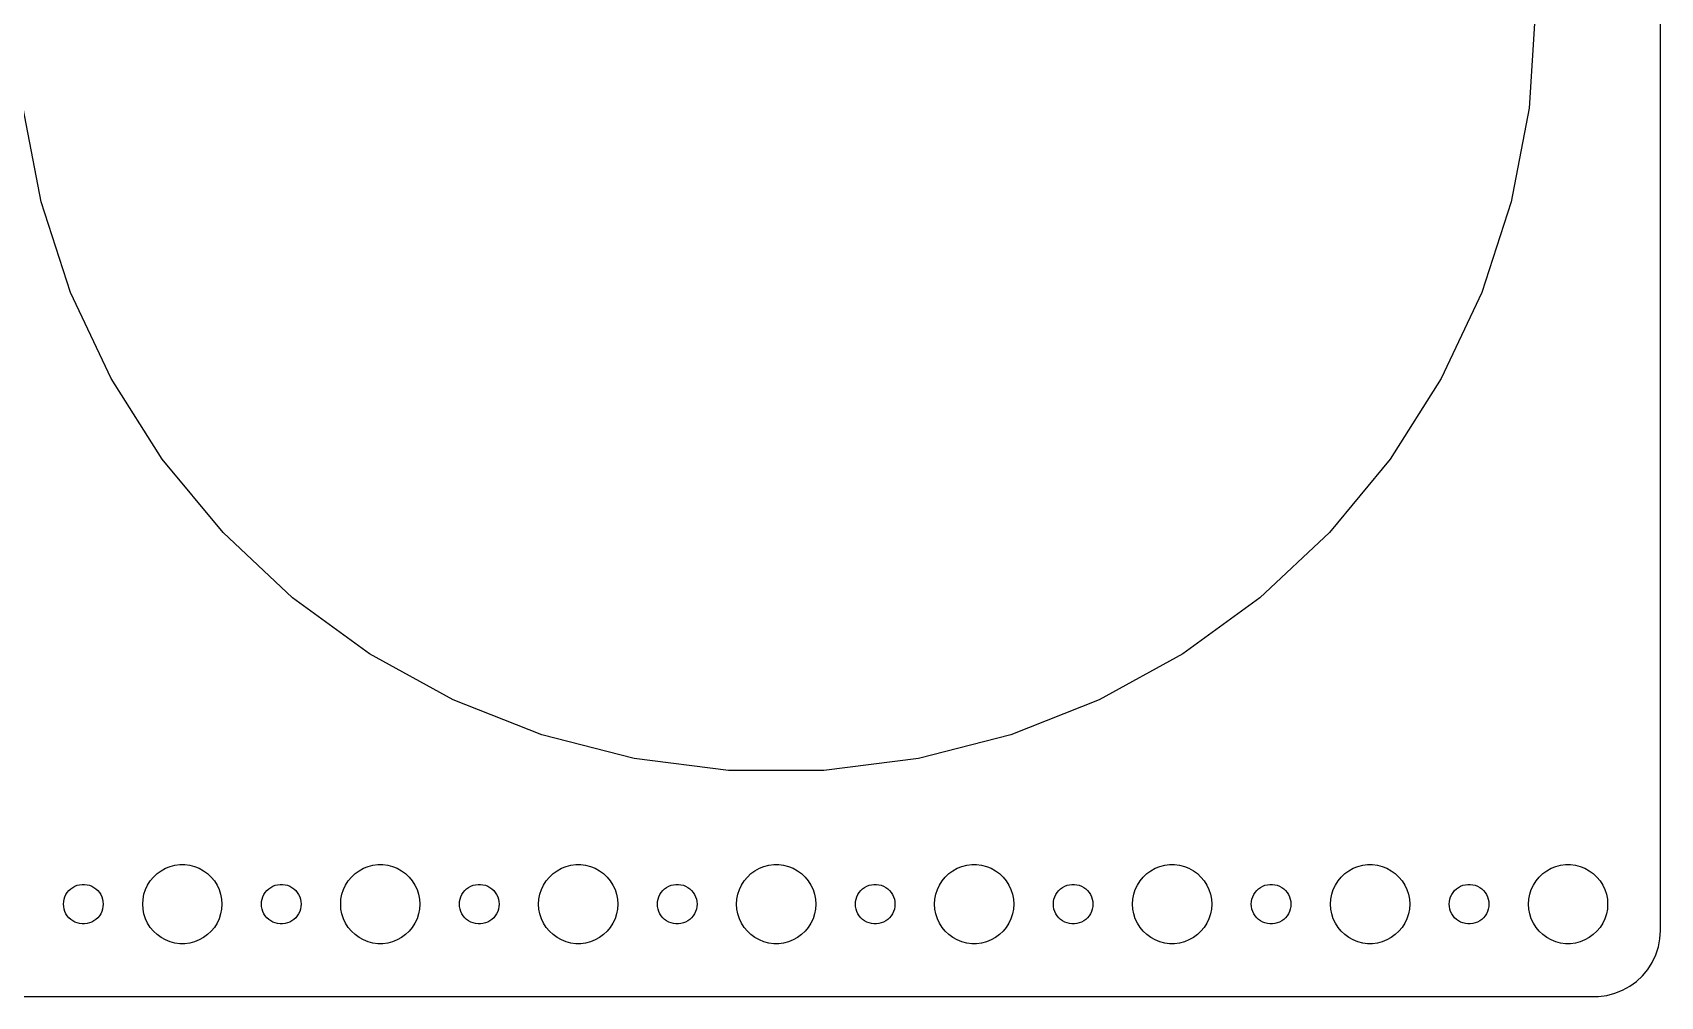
# Model space of a CAD drawing. Header units: metres. Extents: x -247 to 247, y -74 to 74.
# Drawn here: x 123.7 to 247, y -74.5 to -1.5 of the extents above; entities that cross this region are included whole.
import ezdxf

# ---------------------------------------------------------------- set-up
doc = ezdxf.new("R2010")
doc.units = ezdxf.units.M

msp = doc.modelspace()

# ---------------------------------------------------------------- linework, layer by layer
for p, q in [((247, -69.5), (247, 69.5)), ((237.5, 0), (237.047, -7.20665)), ((124.306, -14.2997), (122.953, -7.20665)), ((237.047, -7.20665), (235.694, -14.2997)), ((126.538, -21.1672), (124.306, -14.2997)), ((235.694, -14.2997), (233.462, -21.1672)), ((129.612, -27.7008), (126.538, -21.1672)), ((233.462, -21.1672), (230.388, -27.7008)), ((133.482, -33.7977), (129.612, -27.7008)), ((230.388, -27.7008), (226.518, -33.7977)), ((138.084, -39.3615), (133.482, -33.7977)), ((226.518, -33.7977), (221.916, -39.3615)), ((143.348, -44.3045), (138.084, -39.3615)), ((221.916, -39.3615), (216.652, -44.3045)), ((149.19, -48.5488), (143.348, -44.3045)), ((216.652, -44.3045), (210.81, -48.5488)), ((155.518, -52.0276), (149.19, -48.5488)), ((210.81, -48.5488), (204.482, -52.0276)), ((162.232, -54.6857), (155.518, -52.0276)), ((204.482, -52.0276), (197.768, -54.6857)), ((169.226, -56.4815), (162.232, -54.6857)), ((197.768, -54.6857), (190.774, -56.4815)), ((176.39, -57.3865), (169.226, -56.4815)), ((190.774, -56.4815), (183.61, -57.3865)), ((183.61, -57.3865), (176.39, -57.3865)), ((132.813, -65.4464), (133.088, -65.1885)), ((133.088, -65.1885), (133.393, -64.967)), ((133.393, -64.967), (133.723, -64.7855)), ((133.723, -64.7855), (134.073, -64.6468)), ((134.073, -64.6468), (134.438, -64.5531)), ((134.438, -64.5531), (134.812, -64.5059)), ((134.812, -64.5059), (135.188, -64.5059)), ((135.188, -64.5059), (135.562, -64.5531)), ((135.562, -64.5531), (135.927, -64.6468)), ((135.927, -64.6468), (136.277, -64.7855)), ((136.277, -64.7855), (136.607, -64.967)), ((136.607, -64.967), (136.912, -65.1885)), ((136.912, -65.1885), (137.187, -65.4464)), ((147.813, -65.4464), (148.088, -65.1885)), ((148.088, -65.1885), (148.393, -64.967)), ((148.393, -64.967), (148.723, -64.7855)), ((148.723, -64.7855), (149.073, -64.6468)), ((149.073, -64.6468), (149.438, -64.5531)), ((149.438, -64.5531), (149.812, -64.5059)), ((149.812, -64.5059), (150.188, -64.5059)), ((150.188, -64.5059), (150.562, -64.5531)), ((150.562, -64.5531), (150.927, -64.6468)), ((150.927, -64.6468), (151.277, -64.7855)), ((151.277, -64.7855), (151.607, -64.967)), ((151.607, -64.967), (151.912, -65.1885)), ((151.912, -65.1885), (152.187, -65.4464)), ((162.813, -65.4464), (163.088, -65.1885)), ((163.088, -65.1885), (163.393, -64.967)), ((163.393, -64.967), (163.723, -64.7855)), ((163.723, -64.7855), (164.073, -64.6468)), ((164.073, -64.6468), (164.438, -64.5531)), ((164.438, -64.5531), (164.812, -64.5059)), ((164.812, -64.5059), (165.188, -64.5059)), ((165.188, -64.5059), (165.562, -64.5531)), ((165.562, -64.5531), (165.927, -64.6468)), ((165.927, -64.6468), (166.277, -64.7855)), ((166.277, -64.7855), (166.607, -64.967)), ((166.607, -64.967), (166.912, -65.1885)), ((166.912, -65.1885), (167.187, -65.4464)), ((177.813, -65.4464), (178.088, -65.1885)), ((178.088, -65.1885), (178.393, -64.967)), ((178.393, -64.967), (178.723, -64.7855)), ((178.723, -64.7855), (179.073, -64.6468)), ((179.073, -64.6468), (179.438, -64.5531)), ((179.438, -64.5531), (179.812, -64.5059)), ((179.812, -64.5059), (180.188, -64.5059)), ((180.188, -64.5059), (180.562, -64.5531)), ((180.562, -64.5531), (180.927, -64.6468)), ((180.927, -64.6468), (181.277, -64.7855)), ((181.277, -64.7855), (181.607, -64.967)), ((181.607, -64.967), (181.912, -65.1885)), ((181.912, -65.1885), (182.187, -65.4464)), ((192.813, -65.4464), (193.088, -65.1885)), ((193.088, -65.1885), (193.393, -64.967)), ((193.393, -64.967), (193.723, -64.7855)), ((193.723, -64.7855), (194.073, -64.6468)), ((194.073, -64.6468), (194.438, -64.5531)), ((194.438, -64.5531), (194.812, -64.5059)), ((194.812, -64.5059), (195.188, -64.5059)), ((195.188, -64.5059), (195.562, -64.5531)), ((195.562, -64.5531), (195.927, -64.6468)), ((195.927, -64.6468), (196.277, -64.7855)), ((196.277, -64.7855), (196.607, -64.967)), ((196.607, -64.967), (196.912, -65.1885)), ((196.912, -65.1885), (197.187, -65.4464)), ((207.813, -65.4464), (208.088, -65.1885)), ((208.088, -65.1885), (208.393, -64.967)), ((208.393, -64.967), (208.723, -64.7855)), ((208.723, -64.7855), (209.073, -64.6468)), ((209.073, -64.6468), (209.438, -64.5531)), ((209.438, -64.5531), (209.812, -64.5059)), ((209.812, -64.5059), (210.188, -64.5059)), ((210.188, -64.5059), (210.562, -64.5531)), ((210.562, -64.5531), (210.927, -64.6468)), ((210.927, -64.6468), (211.277, -64.7855)), ((211.277, -64.7855), (211.607, -64.967)), ((211.607, -64.967), (211.912, -65.1885)), ((211.912, -65.1885), (212.187, -65.4464)), ((222.813, -65.4464), (223.088, -65.1885)), ((223.088, -65.1885), (223.393, -64.967)), ((223.393, -64.967), (223.723, -64.7855)), ((223.723, -64.7855), (224.073, -64.6468)), ((224.073, -64.6468), (224.438, -64.5531)), ((224.438, -64.5531), (224.812, -64.5059)), ((224.812, -64.5059), (225.188, -64.5059)), ((225.188, -64.5059), (225.562, -64.5531)), ((225.562, -64.5531), (225.927, -64.6468)), ((225.927, -64.6468), (226.277, -64.7855)), ((226.277, -64.7855), (226.607, -64.967)), ((226.607, -64.967), (226.912, -65.1885)), ((226.912, -65.1885), (227.187, -65.4464)), ((237.813, -65.4464), (238.088, -65.1885)), ((238.088, -65.1885), (238.393, -64.967)), ((238.393, -64.967), (238.723, -64.7855)), ((238.723, -64.7855), (239.073, -64.6468)), ((239.073, -64.6468), (239.438, -64.5531)), ((239.438, -64.5531), (239.812, -64.5059)), ((239.812, -64.5059), (240.188, -64.5059)), ((240.188, -64.5059), (240.562, -64.5531)), ((240.562, -64.5531), (240.927, -64.6468)), ((240.927, -64.6468), (241.277, -64.7855)), ((241.277, -64.7855), (241.607, -64.967)), ((241.607, -64.967), (241.912, -65.1885)), ((241.912, -65.1885), (242.187, -65.4464)), ((126.286, -66.6183), (126.407, -66.4732)), ((126.407, -66.4732), (126.544, -66.3442)), ((126.544, -66.3442), (126.696, -66.2335)), ((126.696, -66.2335), (126.861, -66.1428)), ((126.861, -66.1428), (127.036, -66.0734)), ((127.036, -66.0734), (127.219, -66.0266)), ((127.219, -66.0266), (127.406, -66.003)), ((127.406, -66.003), (127.594, -66.003)), ((127.594, -66.003), (127.781, -66.0266)), ((127.781, -66.0266), (127.964, -66.0734)), ((127.964, -66.0734), (128.139, -66.1428)), ((128.139, -66.1428), (128.304, -66.2335)), ((128.304, -66.2335), (128.456, -66.3442)), ((128.456, -66.3442), (128.593, -66.4732)), ((128.593, -66.4732), (128.714, -66.6183)), ((132.094, -66.7539), (132.211, -66.3956)), ((132.211, -66.3956), (132.371, -66.0547)), ((132.371, -66.0547), (132.573, -65.7366)), ((132.573, -65.7366), (132.813, -65.4464)), ((137.187, -65.4464), (137.427, -65.7366)), ((137.427, -65.7366), (137.629, -66.0547)), ((137.629, -66.0547), (137.789, -66.3956)), ((137.789, -66.3956), (137.906, -66.7539)), ((141.286, -66.6183), (141.407, -66.4732)), ((141.407, -66.4732), (141.544, -66.3442)), ((141.544, -66.3442), (141.696, -66.2335)), ((141.696, -66.2335), (141.861, -66.1428)), ((141.861, -66.1428), (142.036, -66.0734)), ((142.036, -66.0734), (142.219, -66.0266)), ((142.219, -66.0266), (142.406, -66.003)), ((142.406, -66.003), (142.594, -66.003)), ((142.594, -66.003), (142.781, -66.0266)), ((142.781, -66.0266), (142.964, -66.0734)), ((142.964, -66.0734), (143.139, -66.1428)), ((143.139, -66.1428), (143.304, -66.2335)), ((143.304, -66.2335), (143.456, -66.3442)), ((143.456, -66.3442), (143.593, -66.4732)), ((143.593, -66.4732), (143.714, -66.6183)), ((147.094, -66.7539), (147.211, -66.3956)), ((147.211, -66.3956), (147.371, -66.0547)), ((147.371, -66.0547), (147.573, -65.7366)), ((147.573, -65.7366), (147.813, -65.4464)), ((152.187, -65.4464), (152.427, -65.7366)), ((152.427, -65.7366), (152.629, -66.0547)), ((152.629, -66.0547), (152.789, -66.3956)), ((152.789, -66.3956), (152.906, -66.7539)), ((156.286, -66.6183), (156.407, -66.4732)), ((156.407, -66.4732), (156.544, -66.3442)), ((156.544, -66.3442), (156.696, -66.2335)), ((156.696, -66.2335), (156.861, -66.1428)), ((156.861, -66.1428), (157.036, -66.0734)), ((157.036, -66.0734), (157.219, -66.0266)), ((157.219, -66.0266), (157.406, -66.003)), ((157.406, -66.003), (157.594, -66.003)), ((157.594, -66.003), (157.781, -66.0266)), ((157.781, -66.0266), (157.964, -66.0734)), ((157.964, -66.0734), (158.139, -66.1428)), ((158.139, -66.1428), (158.304, -66.2335)), ((158.304, -66.2335), (158.456, -66.3442)), ((158.456, -66.3442), (158.593, -66.4732)), ((158.593, -66.4732), (158.714, -66.6183)), ((162.094, -66.7539), (162.211, -66.3956)), ((162.211, -66.3956), (162.371, -66.0547)), ((162.371, -66.0547), (162.573, -65.7366)), ((162.573, -65.7366), (162.813, -65.4464)), ((167.187, -65.4464), (167.427, -65.7366)), ((167.427, -65.7366), (167.629, -66.0547)), ((167.629, -66.0547), (167.789, -66.3956)), ((167.789, -66.3956), (167.906, -66.7539)), ((171.286, -66.6183), (171.407, -66.4732)), ((171.407, -66.4732), (171.544, -66.3442)), ((171.544, -66.3442), (171.696, -66.2335)), ((171.696, -66.2335), (171.861, -66.1428)), ((171.861, -66.1428), (172.036, -66.0734)), ((172.036, -66.0734), (172.219, -66.0266)), ((172.219, -66.0266), (172.406, -66.003)), ((172.406, -66.003), (172.594, -66.003)), ((172.594, -66.003), (172.781, -66.0266)), ((172.781, -66.0266), (172.964, -66.0734)), ((172.964, -66.0734), (173.139, -66.1428)), ((173.139, -66.1428), (173.304, -66.2335)), ((173.304, -66.2335), (173.456, -66.3442)), ((173.456, -66.3442), (173.593, -66.4732)), ((173.593, -66.4732), (173.714, -66.6183)), ((177.094, -66.7539), (177.211, -66.3956)), ((177.211, -66.3956), (177.371, -66.0547)), ((177.371, -66.0547), (177.573, -65.7366)), ((177.573, -65.7366), (177.813, -65.4464)), ((182.187, -65.4464), (182.427, -65.7366)), ((182.427, -65.7366), (182.629, -66.0547)), ((182.629, -66.0547), (182.789, -66.3956)), ((182.789, -66.3956), (182.906, -66.7539)), ((186.286, -66.6183), (186.407, -66.4732)), ((186.407, -66.4732), (186.544, -66.3442)), ((186.544, -66.3442), (186.696, -66.2335)), ((186.696, -66.2335), (186.861, -66.1428)), ((186.861, -66.1428), (187.036, -66.0734)), ((187.036, -66.0734), (187.219, -66.0266)), ((187.219, -66.0266), (187.406, -66.003)), ((187.406, -66.003), (187.594, -66.003)), ((187.594, -66.003), (187.781, -66.0266)), ((187.781, -66.0266), (187.964, -66.0734)), ((187.964, -66.0734), (188.139, -66.1428)), ((188.139, -66.1428), (188.304, -66.2335)), ((188.304, -66.2335), (188.456, -66.3442)), ((188.456, -66.3442), (188.593, -66.4732)), ((188.593, -66.4732), (188.714, -66.6183)), ((192.094, -66.7539), (192.211, -66.3956)), ((192.211, -66.3956), (192.371, -66.0547)), ((192.371, -66.0547), (192.573, -65.7366)), ((192.573, -65.7366), (192.813, -65.4464)), ((197.187, -65.4464), (197.427, -65.7366)), ((197.427, -65.7366), (197.629, -66.0547)), ((197.629, -66.0547), (197.789, -66.3956)), ((197.789, -66.3956), (197.906, -66.7539)), ((201.286, -66.6183), (201.407, -66.4732)), ((201.407, -66.4732), (201.544, -66.3442)), ((201.544, -66.3442), (201.696, -66.2335)), ((201.696, -66.2335), (201.861, -66.1428)), ((201.861, -66.1428), (202.036, -66.0734)), ((202.036, -66.0734), (202.219, -66.0266)), ((202.219, -66.0266), (202.406, -66.003)), ((202.406, -66.003), (202.594, -66.003)), ((202.594, -66.003), (202.781, -66.0266)), ((202.781, -66.0266), (202.964, -66.0734)), ((202.964, -66.0734), (203.139, -66.1428)), ((203.139, -66.1428), (203.304, -66.2335)), ((203.304, -66.2335), (203.456, -66.3442)), ((203.456, -66.3442), (203.593, -66.4732)), ((203.593, -66.4732), (203.714, -66.6183)), ((207.094, -66.7539), (207.211, -66.3956)), ((207.211, -66.3956), (207.371, -66.0547)), ((207.371, -66.0547), (207.573, -65.7366)), ((207.573, -65.7366), (207.813, -65.4464)), ((212.187, -65.4464), (212.427, -65.7366)), ((212.427, -65.7366), (212.629, -66.0547)), ((212.629, -66.0547), (212.789, -66.3956)), ((212.789, -66.3956), (212.906, -66.7539)), ((216.286, -66.6183), (216.407, -66.4732)), ((216.407, -66.4732), (216.544, -66.3442)), ((216.544, -66.3442), (216.696, -66.2335)), ((216.696, -66.2335), (216.861, -66.1428)), ((216.861, -66.1428), (217.036, -66.0734)), ((217.036, -66.0734), (217.219, -66.0266)), ((217.219, -66.0266), (217.406, -66.003)), ((217.406, -66.003), (217.594, -66.003)), ((217.594, -66.003), (217.781, -66.0266)), ((217.781, -66.0266), (217.964, -66.0734)), ((217.964, -66.0734), (218.139, -66.1428)), ((218.139, -66.1428), (218.304, -66.2335)), ((218.304, -66.2335), (218.456, -66.3442)), ((218.456, -66.3442), (218.593, -66.4732)), ((218.593, -66.4732), (218.714, -66.6183)), ((222.094, -66.7539), (222.211, -66.3956)), ((222.211, -66.3956), (222.371, -66.0547)), ((222.371, -66.0547), (222.573, -65.7366)), ((222.573, -65.7366), (222.813, -65.4464)), ((227.187, -65.4464), (227.427, -65.7366)), ((227.427, -65.7366), (227.629, -66.0547)), ((227.629, -66.0547), (227.789, -66.3956)), ((227.789, -66.3956), (227.906, -66.7539)), ((231.286, -66.6183), (231.407, -66.4732)), ((231.407, -66.4732), (231.544, -66.3442)), ((231.544, -66.3442), (231.696, -66.2335)), ((231.696, -66.2335), (231.861, -66.1428)), ((231.861, -66.1428), (232.036, -66.0734)), ((232.036, -66.0734), (232.219, -66.0266)), ((232.219, -66.0266), (232.406, -66.003)), ((232.406, -66.003), (232.594, -66.003)), ((232.594, -66.003), (232.781, -66.0266)), ((232.781, -66.0266), (232.964, -66.0734)), ((232.964, -66.0734), (233.139, -66.1428)), ((233.139, -66.1428), (233.304, -66.2335)), ((233.304, -66.2335), (233.456, -66.3442)), ((233.456, -66.3442), (233.593, -66.4732)), ((233.593, -66.4732), (233.714, -66.6183)), ((237.094, -66.7539), (237.211, -66.3956)), ((237.211, -66.3956), (237.371, -66.0547)), ((237.371, -66.0547), (237.573, -65.7366)), ((237.573, -65.7366), (237.813, -65.4464)), ((242.187, -65.4464), (242.427, -65.7366)), ((242.427, -65.7366), (242.629, -66.0547)), ((242.629, -66.0547), (242.789, -66.3956)), ((242.789, -66.3956), (242.906, -66.7539)), ((126, -67.5), (126.012, -67.312)), ((126.012, -67.688), (126, -67.5)), ((126.012, -67.312), (126.047, -67.127)), ((126.047, -67.873), (126.012, -67.688)), ((126.047, -67.127), (126.105, -66.9478)), ((126.105, -66.9478), (126.186, -66.7774)), ((126.186, -66.7774), (126.286, -66.6183)), ((128.714, -66.6183), (128.814, -66.7774)), ((128.814, -66.7774), (128.895, -66.9478)), ((128.895, -66.9478), (128.953, -67.127)), ((128.953, -67.127), (128.988, -67.312)), ((128.988, -67.688), (128.953, -67.873)), ((128.988, -67.312), (129, -67.5)), ((129, -67.5), (128.988, -67.688)), ((132, -67.5), (132.024, -67.124)), ((132.024, -67.876), (132, -67.5)), ((132.024, -67.124), (132.094, -66.7539)), ((137.906, -66.7539), (137.976, -67.124)), ((137.976, -67.124), (138, -67.5)), ((138, -67.5), (137.976, -67.876)), ((141, -67.5), (141.012, -67.312)), ((141.012, -67.688), (141, -67.5)), ((141.012, -67.312), (141.047, -67.127)), ((141.047, -67.873), (141.012, -67.688)), ((141.047, -67.127), (141.105, -66.9478)), ((141.105, -66.9478), (141.186, -66.7774)), ((141.186, -66.7774), (141.286, -66.6183)), ((143.714, -66.6183), (143.814, -66.7774)), ((143.814, -66.7774), (143.895, -66.9478)), ((143.895, -66.9478), (143.953, -67.127)), ((143.953, -67.127), (143.988, -67.312)), ((143.988, -67.688), (143.953, -67.873)), ((143.988, -67.312), (144, -67.5)), ((144, -67.5), (143.988, -67.688)), ((147, -67.5), (147.024, -67.124)), ((147.024, -67.876), (147, -67.5)), ((147.024, -67.124), (147.094, -66.7539)), ((152.906, -66.7539), (152.976, -67.124)), ((152.976, -67.124), (153, -67.5)), ((153, -67.5), (152.976, -67.876)), ((156, -67.5), (156.012, -67.312)), ((156.012, -67.688), (156, -67.5)), ((156.012, -67.312), (156.047, -67.127)), ((156.047, -67.873), (156.012, -67.688)), ((156.047, -67.127), (156.105, -66.9478)), ((156.105, -66.9478), (156.186, -66.7774)), ((156.186, -66.7774), (156.286, -66.6183)), ((158.714, -66.6183), (158.814, -66.7774)), ((158.814, -66.7774), (158.895, -66.9478)), ((158.895, -66.9478), (158.953, -67.127)), ((158.953, -67.127), (158.988, -67.312)), ((158.988, -67.688), (158.953, -67.873)), ((158.988, -67.312), (159, -67.5)), ((159, -67.5), (158.988, -67.688)), ((162, -67.5), (162.024, -67.124)), ((162.024, -67.876), (162, -67.5)), ((162.024, -67.124), (162.094, -66.7539)), ((167.906, -66.7539), (167.976, -67.124)), ((167.976, -67.124), (168, -67.5)), ((168, -67.5), (167.976, -67.876)), ((171, -67.5), (171.012, -67.312)), ((171.012, -67.688), (171, -67.5)), ((171.012, -67.312), (171.047, -67.127)), ((171.047, -67.873), (171.012, -67.688)), ((171.047, -67.127), (171.105, -66.9478)), ((171.105, -66.9478), (171.186, -66.7774)), ((171.186, -66.7774), (171.286, -66.6183)), ((173.714, -66.6183), (173.814, -66.7774)), ((173.814, -66.7774), (173.895, -66.9478)), ((173.895, -66.9478), (173.953, -67.127)), ((173.953, -67.127), (173.988, -67.312)), ((173.988, -67.688), (173.953, -67.873)), ((173.988, -67.312), (174, -67.5)), ((174, -67.5), (173.988, -67.688)), ((177, -67.5), (177.024, -67.124)), ((177.024, -67.876), (177, -67.5)), ((177.024, -67.124), (177.094, -66.7539)), ((182.906, -66.7539), (182.976, -67.124)), ((182.976, -67.124), (183, -67.5)), ((183, -67.5), (182.976, -67.876)), ((186, -67.5), (186.012, -67.312)), ((186.012, -67.688), (186, -67.5)), ((186.012, -67.312), (186.047, -67.127)), ((186.047, -67.873), (186.012, -67.688)), ((186.047, -67.127), (186.105, -66.9478)), ((186.105, -66.9478), (186.186, -66.7774)), ((186.186, -66.7774), (186.286, -66.6183)), ((188.714, -66.6183), (188.814, -66.7774)), ((188.814, -66.7774), (188.895, -66.9478)), ((188.895, -66.9478), (188.953, -67.127)), ((188.953, -67.127), (188.988, -67.312)), ((188.988, -67.688), (188.953, -67.873)), ((188.988, -67.312), (189, -67.5)), ((189, -67.5), (188.988, -67.688)), ((192, -67.5), (192.024, -67.124)), ((192.024, -67.876), (192, -67.5)), ((192.024, -67.124), (192.094, -66.7539)), ((197.906, -66.7539), (197.976, -67.124)), ((197.976, -67.124), (198, -67.5)), ((198, -67.5), (197.976, -67.876)), ((201, -67.5), (201.012, -67.312)), ((201.012, -67.688), (201, -67.5)), ((201.012, -67.312), (201.047, -67.127)), ((201.047, -67.873), (201.012, -67.688)), ((201.047, -67.127), (201.105, -66.9478)), ((201.105, -66.9478), (201.186, -66.7774)), ((201.186, -66.7774), (201.286, -66.6183)), ((203.714, -66.6183), (203.814, -66.7774)), ((203.814, -66.7774), (203.895, -66.9478)), ((203.895, -66.9478), (203.953, -67.127)), ((203.953, -67.127), (203.988, -67.312)), ((203.988, -67.688), (203.953, -67.873)), ((203.988, -67.312), (204, -67.5)), ((204, -67.5), (203.988, -67.688)), ((207, -67.5), (207.024, -67.124)), ((207.024, -67.876), (207, -67.5)), ((207.024, -67.124), (207.094, -66.7539)), ((212.906, -66.7539), (212.976, -67.124)), ((212.976, -67.124), (213, -67.5)), ((213, -67.5), (212.976, -67.876)), ((216, -67.5), (216.012, -67.312)), ((216.012, -67.688), (216, -67.5)), ((216.012, -67.312), (216.047, -67.127)), ((216.047, -67.873), (216.012, -67.688)), ((216.047, -67.127), (216.105, -66.9478)), ((216.105, -66.9478), (216.186, -66.7774)), ((216.186, -66.7774), (216.286, -66.6183)), ((218.714, -66.6183), (218.814, -66.7774)), ((218.814, -66.7774), (218.895, -66.9478)), ((218.895, -66.9478), (218.953, -67.127)), ((218.953, -67.127), (218.988, -67.312)), ((218.988, -67.688), (218.953, -67.873)), ((218.988, -67.312), (219, -67.5)), ((219, -67.5), (218.988, -67.688)), ((222, -67.5), (222.024, -67.124)), ((222.024, -67.876), (222, -67.5)), ((222.024, -67.124), (222.094, -66.7539)), ((227.906, -66.7539), (227.976, -67.124)), ((227.976, -67.124), (228, -67.5)), ((228, -67.5), (227.976, -67.876)), ((231, -67.5), (231.012, -67.312)), ((231.012, -67.688), (231, -67.5)), ((231.012, -67.312), (231.047, -67.127)), ((231.047, -67.873), (231.012, -67.688)), ((231.047, -67.127), (231.105, -66.9478)), ((231.105, -66.9478), (231.186, -66.7774)), ((231.186, -66.7774), (231.286, -66.6183)), ((233.714, -66.6183), (233.814, -66.7774)), ((233.814, -66.7774), (233.895, -66.9478)), ((233.895, -66.9478), (233.953, -67.127)), ((233.953, -67.127), (233.988, -67.312)), ((233.988, -67.688), (233.953, -67.873)), ((233.988, -67.312), (234, -67.5)), ((234, -67.5), (233.988, -67.688)), ((237, -67.5), (237.024, -67.124)), ((237.024, -67.876), (237, -67.5)), ((237.024, -67.124), (237.094, -66.7539)), ((242.906, -66.7539), (242.976, -67.124)), ((242.976, -67.124), (243, -67.5)), ((243, -67.5), (242.976, -67.876)), ((126.105, -68.0522), (126.047, -67.873)), ((126.186, -68.2226), (126.105, -68.0522)), ((126.286, -68.3817), (126.186, -68.2226)), ((126.407, -68.5268), (126.286, -68.3817)), ((126.544, -68.6558), (126.407, -68.5268)), ((126.696, -68.7665), (126.544, -68.6558)), ((126.861, -68.8572), (126.696, -68.7665)), ((127.036, -68.9266), (126.861, -68.8572)), ((127.219, -68.9734), (127.036, -68.9266)), ((127.406, -68.997), (127.219, -68.9734)), ((127.594, -68.997), (127.406, -68.997)), ((127.781, -68.9734), (127.594, -68.997)), ((127.964, -68.9266), (127.781, -68.9734)), ((128.139, -68.8572), (127.964, -68.9266)), ((128.304, -68.7665), (128.139, -68.8572)), ((128.456, -68.6558), (128.304, -68.7665)), ((128.593, -68.5268), (128.456, -68.6558)), ((128.714, -68.3817), (128.593, -68.5268)), ((128.814, -68.2226), (128.714, -68.3817)), ((128.895, -68.0522), (128.814, -68.2226)), ((128.953, -67.873), (128.895, -68.0522)), ((132.094, -68.2461), (132.024, -67.876)), ((132.211, -68.6044), (132.094, -68.2461)), ((132.371, -68.9453), (132.211, -68.6044)), ((132.573, -69.2634), (132.371, -68.9453)), ((137.629, -68.9453), (137.427, -69.2634)), ((137.789, -68.6044), (137.629, -68.9453)), ((137.906, -68.2461), (137.789, -68.6044)), ((137.976, -67.876), (137.906, -68.2461)), ((141.105, -68.0522), (141.047, -67.873)), ((141.186, -68.2226), (141.105, -68.0522)), ((141.286, -68.3817), (141.186, -68.2226)), ((141.407, -68.5268), (141.286, -68.3817)), ((141.544, -68.6558), (141.407, -68.5268)), ((141.696, -68.7665), (141.544, -68.6558)), ((141.861, -68.8572), (141.696, -68.7665)), ((142.036, -68.9266), (141.861, -68.8572)), ((142.219, -68.9734), (142.036, -68.9266)), ((142.406, -68.997), (142.219, -68.9734)), ((142.594, -68.997), (142.406, -68.997)), ((142.781, -68.9734), (142.594, -68.997)), ((142.964, -68.9266), (142.781, -68.9734)), ((143.139, -68.8572), (142.964, -68.9266)), ((143.304, -68.7665), (143.139, -68.8572)), ((143.456, -68.6558), (143.304, -68.7665)), ((143.593, -68.5268), (143.456, -68.6558)), ((143.714, -68.3817), (143.593, -68.5268)), ((143.814, -68.2226), (143.714, -68.3817)), ((143.895, -68.0522), (143.814, -68.2226)), ((143.953, -67.873), (143.895, -68.0522)), ((147.094, -68.2461), (147.024, -67.876)), ((147.211, -68.6044), (147.094, -68.2461)), ((147.371, -68.9453), (147.211, -68.6044)), ((147.573, -69.2634), (147.371, -68.9453)), ((152.629, -68.9453), (152.427, -69.2634)), ((152.789, -68.6044), (152.629, -68.9453)), ((152.906, -68.2461), (152.789, -68.6044)), ((152.976, -67.876), (152.906, -68.2461)), ((156.105, -68.0522), (156.047, -67.873)), ((156.186, -68.2226), (156.105, -68.0522)), ((156.286, -68.3817), (156.186, -68.2226)), ((156.407, -68.5268), (156.286, -68.3817)), ((156.544, -68.6558), (156.407, -68.5268)), ((156.696, -68.7665), (156.544, -68.6558)), ((156.861, -68.8572), (156.696, -68.7665)), ((157.036, -68.9266), (156.861, -68.8572)), ((157.219, -68.9734), (157.036, -68.9266)), ((157.406, -68.997), (157.219, -68.9734)), ((157.594, -68.997), (157.406, -68.997)), ((157.781, -68.9734), (157.594, -68.997)), ((157.964, -68.9266), (157.781, -68.9734)), ((158.139, -68.8572), (157.964, -68.9266)), ((158.304, -68.7665), (158.139, -68.8572)), ((158.456, -68.6558), (158.304, -68.7665)), ((158.593, -68.5268), (158.456, -68.6558)), ((158.714, -68.3817), (158.593, -68.5268)), ((158.814, -68.2226), (158.714, -68.3817)), ((158.895, -68.0522), (158.814, -68.2226)), ((158.953, -67.873), (158.895, -68.0522)), ((162.094, -68.2461), (162.024, -67.876)), ((162.211, -68.6044), (162.094, -68.2461)), ((162.371, -68.9453), (162.211, -68.6044)), ((162.573, -69.2634), (162.371, -68.9453)), ((167.629, -68.9453), (167.427, -69.2634)), ((167.789, -68.6044), (167.629, -68.9453)), ((167.906, -68.2461), (167.789, -68.6044)), ((167.976, -67.876), (167.906, -68.2461)), ((171.105, -68.0522), (171.047, -67.873)), ((171.186, -68.2226), (171.105, -68.0522)), ((171.286, -68.3817), (171.186, -68.2226)), ((171.407, -68.5268), (171.286, -68.3817)), ((171.544, -68.6558), (171.407, -68.5268)), ((171.696, -68.7665), (171.544, -68.6558)), ((171.861, -68.8572), (171.696, -68.7665)), ((172.036, -68.9266), (171.861, -68.8572)), ((172.219, -68.9734), (172.036, -68.9266)), ((172.406, -68.997), (172.219, -68.9734)), ((172.594, -68.997), (172.406, -68.997)), ((172.781, -68.9734), (172.594, -68.997)), ((172.964, -68.9266), (172.781, -68.9734)), ((173.139, -68.8572), (172.964, -68.9266)), ((173.304, -68.7665), (173.139, -68.8572)), ((173.456, -68.6558), (173.304, -68.7665)), ((173.593, -68.5268), (173.456, -68.6558)), ((173.714, -68.3817), (173.593, -68.5268)), ((173.814, -68.2226), (173.714, -68.3817)), ((173.895, -68.0522), (173.814, -68.2226)), ((173.953, -67.873), (173.895, -68.0522)), ((177.094, -68.2461), (177.024, -67.876)), ((177.211, -68.6044), (177.094, -68.2461)), ((177.371, -68.9453), (177.211, -68.6044)), ((177.573, -69.2634), (177.371, -68.9453)), ((182.629, -68.9453), (182.427, -69.2634)), ((182.789, -68.6044), (182.629, -68.9453)), ((182.906, -68.2461), (182.789, -68.6044)), ((182.976, -67.876), (182.906, -68.2461)), ((186.105, -68.0522), (186.047, -67.873)), ((186.186, -68.2226), (186.105, -68.0522)), ((186.286, -68.3817), (186.186, -68.2226)), ((186.407, -68.5268), (186.286, -68.3817)), ((186.544, -68.6558), (186.407, -68.5268)), ((186.696, -68.7665), (186.544, -68.6558)), ((186.861, -68.8572), (186.696, -68.7665)), ((187.036, -68.9266), (186.861, -68.8572)), ((187.219, -68.9734), (187.036, -68.9266)), ((187.406, -68.997), (187.219, -68.9734)), ((187.594, -68.997), (187.406, -68.997)), ((187.781, -68.9734), (187.594, -68.997)), ((187.964, -68.9266), (187.781, -68.9734)), ((188.139, -68.8572), (187.964, -68.9266)), ((188.304, -68.7665), (188.139, -68.8572)), ((188.456, -68.6558), (188.304, -68.7665)), ((188.593, -68.5268), (188.456, -68.6558)), ((188.714, -68.3817), (188.593, -68.5268)), ((188.814, -68.2226), (188.714, -68.3817)), ((188.895, -68.0522), (188.814, -68.2226)), ((188.953, -67.873), (188.895, -68.0522)), ((192.094, -68.2461), (192.024, -67.876)), ((192.211, -68.6044), (192.094, -68.2461)), ((192.371, -68.9453), (192.211, -68.6044)), ((192.573, -69.2634), (192.371, -68.9453)), ((197.629, -68.9453), (197.427, -69.2634)), ((197.789, -68.6044), (197.629, -68.9453)), ((197.906, -68.2461), (197.789, -68.6044)), ((197.976, -67.876), (197.906, -68.2461)), ((201.105, -68.0522), (201.047, -67.873)), ((201.186, -68.2226), (201.105, -68.0522)), ((201.286, -68.3817), (201.186, -68.2226)), ((201.407, -68.5268), (201.286, -68.3817)), ((201.544, -68.6558), (201.407, -68.5268)), ((201.696, -68.7665), (201.544, -68.6558)), ((201.861, -68.8572), (201.696, -68.7665)), ((202.036, -68.9266), (201.861, -68.8572)), ((202.219, -68.9734), (202.036, -68.9266)), ((202.406, -68.997), (202.219, -68.9734)), ((202.594, -68.997), (202.406, -68.997)), ((202.781, -68.9734), (202.594, -68.997)), ((202.964, -68.9266), (202.781, -68.9734)), ((203.139, -68.8572), (202.964, -68.9266)), ((203.304, -68.7665), (203.139, -68.8572)), ((203.456, -68.6558), (203.304, -68.7665)), ((203.593, -68.5268), (203.456, -68.6558)), ((203.714, -68.3817), (203.593, -68.5268)), ((203.814, -68.2226), (203.714, -68.3817)), ((203.895, -68.0522), (203.814, -68.2226)), ((203.953, -67.873), (203.895, -68.0522)), ((207.094, -68.2461), (207.024, -67.876)), ((207.211, -68.6044), (207.094, -68.2461)), ((207.371, -68.9453), (207.211, -68.6044)), ((207.573, -69.2634), (207.371, -68.9453)), ((212.629, -68.9453), (212.427, -69.2634)), ((212.789, -68.6044), (212.629, -68.9453)), ((212.906, -68.2461), (212.789, -68.6044)), ((212.976, -67.876), (212.906, -68.2461)), ((216.105, -68.0522), (216.047, -67.873)), ((216.186, -68.2226), (216.105, -68.0522)), ((216.286, -68.3817), (216.186, -68.2226)), ((216.407, -68.5268), (216.286, -68.3817)), ((216.544, -68.6558), (216.407, -68.5268)), ((216.696, -68.7665), (216.544, -68.6558)), ((216.861, -68.8572), (216.696, -68.7665)), ((217.036, -68.9266), (216.861, -68.8572)), ((217.219, -68.9734), (217.036, -68.9266)), ((217.406, -68.997), (217.219, -68.9734)), ((217.594, -68.997), (217.406, -68.997)), ((217.781, -68.9734), (217.594, -68.997)), ((217.964, -68.9266), (217.781, -68.9734)), ((218.139, -68.8572), (217.964, -68.9266)), ((218.304, -68.7665), (218.139, -68.8572)), ((218.456, -68.6558), (218.304, -68.7665)), ((218.593, -68.5268), (218.456, -68.6558)), ((218.714, -68.3817), (218.593, -68.5268)), ((218.814, -68.2226), (218.714, -68.3817)), ((218.895, -68.0522), (218.814, -68.2226)), ((218.953, -67.873), (218.895, -68.0522)), ((222.094, -68.2461), (222.024, -67.876)), ((222.211, -68.6044), (222.094, -68.2461)), ((222.371, -68.9453), (222.211, -68.6044)), ((222.573, -69.2634), (222.371, -68.9453)), ((227.629, -68.9453), (227.427, -69.2634)), ((227.789, -68.6044), (227.629, -68.9453)), ((227.906, -68.2461), (227.789, -68.6044)), ((227.976, -67.876), (227.906, -68.2461)), ((231.105, -68.0522), (231.047, -67.873)), ((231.186, -68.2226), (231.105, -68.0522)), ((231.286, -68.3817), (231.186, -68.2226)), ((231.407, -68.5268), (231.286, -68.3817)), ((231.544, -68.6558), (231.407, -68.5268)), ((231.696, -68.7665), (231.544, -68.6558)), ((231.861, -68.8572), (231.696, -68.7665)), ((232.036, -68.9266), (231.861, -68.8572)), ((232.219, -68.9734), (232.036, -68.9266)), ((232.406, -68.997), (232.219, -68.9734)), ((232.594, -68.997), (232.406, -68.997)), ((232.781, -68.9734), (232.594, -68.997)), ((232.964, -68.9266), (232.781, -68.9734)), ((233.139, -68.8572), (232.964, -68.9266)), ((233.304, -68.7665), (233.139, -68.8572)), ((233.456, -68.6558), (233.304, -68.7665)), ((233.593, -68.5268), (233.456, -68.6558)), ((233.714, -68.3817), (233.593, -68.5268)), ((233.814, -68.2226), (233.714, -68.3817)), ((233.895, -68.0522), (233.814, -68.2226)), ((233.953, -67.873), (233.895, -68.0522)), ((237.094, -68.2461), (237.024, -67.876)), ((237.211, -68.6044), (237.094, -68.2461)), ((237.371, -68.9453), (237.211, -68.6044)), ((237.573, -69.2634), (237.371, -68.9453)), ((242.629, -68.9453), (242.427, -69.2634)), ((242.789, -68.6044), (242.629, -68.9453)), ((242.906, -68.2461), (242.789, -68.6044)), ((242.976, -67.876), (242.906, -68.2461)), ((132.813, -69.5536), (132.573, -69.2634)), ((133.088, -69.8115), (132.813, -69.5536)), ((133.393, -70.033), (133.088, -69.8115)), ((133.723, -70.2145), (133.393, -70.033)), ((134.073, -70.3532), (133.723, -70.2145)), ((136.277, -70.2145), (135.927, -70.3532)), ((136.607, -70.033), (136.277, -70.2145)), ((136.912, -69.8115), (136.607, -70.033)), ((137.187, -69.5536), (136.912, -69.8115)), ((137.427, -69.2634), (137.187, -69.5536)), ((147.813, -69.5536), (147.573, -69.2634)), ((148.088, -69.8115), (147.813, -69.5536)), ((148.393, -70.033), (148.088, -69.8115)), ((148.723, -70.2145), (148.393, -70.033)), ((149.073, -70.3532), (148.723, -70.2145)), ((151.277, -70.2145), (150.927, -70.3532)), ((151.607, -70.033), (151.277, -70.2145)), ((151.912, -69.8115), (151.607, -70.033)), ((152.187, -69.5536), (151.912, -69.8115)), ((152.427, -69.2634), (152.187, -69.5536)), ((162.813, -69.5536), (162.573, -69.2634)), ((163.088, -69.8115), (162.813, -69.5536)), ((163.393, -70.033), (163.088, -69.8115)), ((163.723, -70.2145), (163.393, -70.033)), ((164.073, -70.3532), (163.723, -70.2145)), ((166.277, -70.2145), (165.927, -70.3532)), ((166.607, -70.033), (166.277, -70.2145)), ((166.912, -69.8115), (166.607, -70.033)), ((167.187, -69.5536), (166.912, -69.8115)), ((167.427, -69.2634), (167.187, -69.5536)), ((177.813, -69.5536), (177.573, -69.2634)), ((178.088, -69.8115), (177.813, -69.5536)), ((178.393, -70.033), (178.088, -69.8115)), ((178.723, -70.2145), (178.393, -70.033)), ((179.073, -70.3532), (178.723, -70.2145)), ((181.277, -70.2145), (180.927, -70.3532)), ((181.607, -70.033), (181.277, -70.2145)), ((181.912, -69.8115), (181.607, -70.033)), ((182.187, -69.5536), (181.912, -69.8115)), ((182.427, -69.2634), (182.187, -69.5536)), ((192.813, -69.5536), (192.573, -69.2634)), ((193.088, -69.8115), (192.813, -69.5536)), ((193.393, -70.033), (193.088, -69.8115)), ((193.723, -70.2145), (193.393, -70.033)), ((194.073, -70.3532), (193.723, -70.2145)), ((196.277, -70.2145), (195.927, -70.3532)), ((196.607, -70.033), (196.277, -70.2145)), ((196.912, -69.8115), (196.607, -70.033)), ((197.187, -69.5536), (196.912, -69.8115)), ((197.427, -69.2634), (197.187, -69.5536)), ((207.813, -69.5536), (207.573, -69.2634)), ((208.088, -69.8115), (207.813, -69.5536)), ((208.393, -70.033), (208.088, -69.8115)), ((208.723, -70.2145), (208.393, -70.033)), ((209.073, -70.3532), (208.723, -70.2145)), ((211.277, -70.2145), (210.927, -70.3532)), ((211.607, -70.033), (211.277, -70.2145)), ((211.912, -69.8115), (211.607, -70.033)), ((212.187, -69.5536), (211.912, -69.8115)), ((212.427, -69.2634), (212.187, -69.5536)), ((222.813, -69.5536), (222.573, -69.2634)), ((223.088, -69.8115), (222.813, -69.5536)), ((223.393, -70.033), (223.088, -69.8115)), ((223.723, -70.2145), (223.393, -70.033)), ((224.073, -70.3532), (223.723, -70.2145)), ((226.277, -70.2145), (225.927, -70.3532)), ((226.607, -70.033), (226.277, -70.2145)), ((226.912, -69.8115), (226.607, -70.033)), ((227.187, -69.5536), (226.912, -69.8115)), ((227.427, -69.2634), (227.187, -69.5536)), ((237.813, -69.5536), (237.573, -69.2634)), ((238.088, -69.8115), (237.813, -69.5536)), ((238.393, -70.033), (238.088, -69.8115)), ((238.723, -70.2145), (238.393, -70.033)), ((239.073, -70.3532), (238.723, -70.2145)), ((241.277, -70.2145), (240.927, -70.3532)), ((241.607, -70.033), (241.277, -70.2145)), ((241.912, -69.8115), (241.607, -70.033)), ((242.187, -69.5536), (241.912, -69.8115)), ((242.427, -69.2634), (242.187, -69.5536)), ((246.843, -70.7434), (246.961, -70.1267)), ((246.961, -70.1267), (247, -69.5)), ((134.438, -70.4469), (134.073, -70.3532)), ((134.812, -70.4941), (134.438, -70.4469)), ((135.188, -70.4941), (134.812, -70.4941)), ((135.562, -70.4469), (135.188, -70.4941)), ((135.927, -70.3532), (135.562, -70.4469)), ((149.438, -70.4469), (149.073, -70.3532)), ((149.812, -70.4941), (149.438, -70.4469)), ((150.188, -70.4941), (149.812, -70.4941)), ((150.562, -70.4469), (150.188, -70.4941)), ((150.927, -70.3532), (150.562, -70.4469)), ((164.438, -70.4469), (164.073, -70.3532)), ((164.812, -70.4941), (164.438, -70.4469)), ((165.188, -70.4941), (164.812, -70.4941)), ((165.562, -70.4469), (165.188, -70.4941)), ((165.927, -70.3532), (165.562, -70.4469)), ((179.438, -70.4469), (179.073, -70.3532)), ((179.812, -70.4941), (179.438, -70.4469)), ((180.188, -70.4941), (179.812, -70.4941)), ((180.562, -70.4469), (180.188, -70.4941)), ((180.927, -70.3532), (180.562, -70.4469)), ((194.438, -70.4469), (194.073, -70.3532)), ((194.812, -70.4941), (194.438, -70.4469)), ((195.188, -70.4941), (194.812, -70.4941)), ((195.562, -70.4469), (195.188, -70.4941)), ((195.927, -70.3532), (195.562, -70.4469)), ((209.438, -70.4469), (209.073, -70.3532)), ((209.812, -70.4941), (209.438, -70.4469)), ((210.188, -70.4941), (209.812, -70.4941)), ((210.562, -70.4469), (210.188, -70.4941)), ((210.927, -70.3532), (210.562, -70.4469)), ((224.438, -70.4469), (224.073, -70.3532)), ((224.812, -70.4941), (224.438, -70.4469)), ((225.188, -70.4941), (224.812, -70.4941)), ((225.562, -70.4469), (225.188, -70.4941)), ((225.927, -70.3532), (225.562, -70.4469)), ((239.438, -70.4469), (239.073, -70.3532)), ((239.812, -70.4941), (239.438, -70.4469)), ((240.188, -70.4941), (239.812, -70.4941)), ((240.562, -70.4469), (240.188, -70.4941)), ((240.927, -70.3532), (240.562, -70.4469)), ((246.382, -71.9088), (246.649, -71.3406)), ((246.649, -71.3406), (246.843, -70.7434)), ((245.645, -72.9227), (246.045, -72.4389)), ((246.045, -72.4389), (246.382, -71.9088)), ((244.129, -74.0241), (244.679, -73.7216)), ((244.679, -73.7216), (245.187, -73.3526)), ((245.187, -73.3526), (245.645, -72.9227)), ((-242.314, -74.4901), (242.314, -74.4901)), ((242.314, -74.4901), (242.937, -74.4114)), ((242.937, -74.4114), (243.545, -74.2553)), ((243.545, -74.2553), (244.129, -74.0241))]:
    msp.add_line(p, q)

doc.saveas('drawing.dxf')
